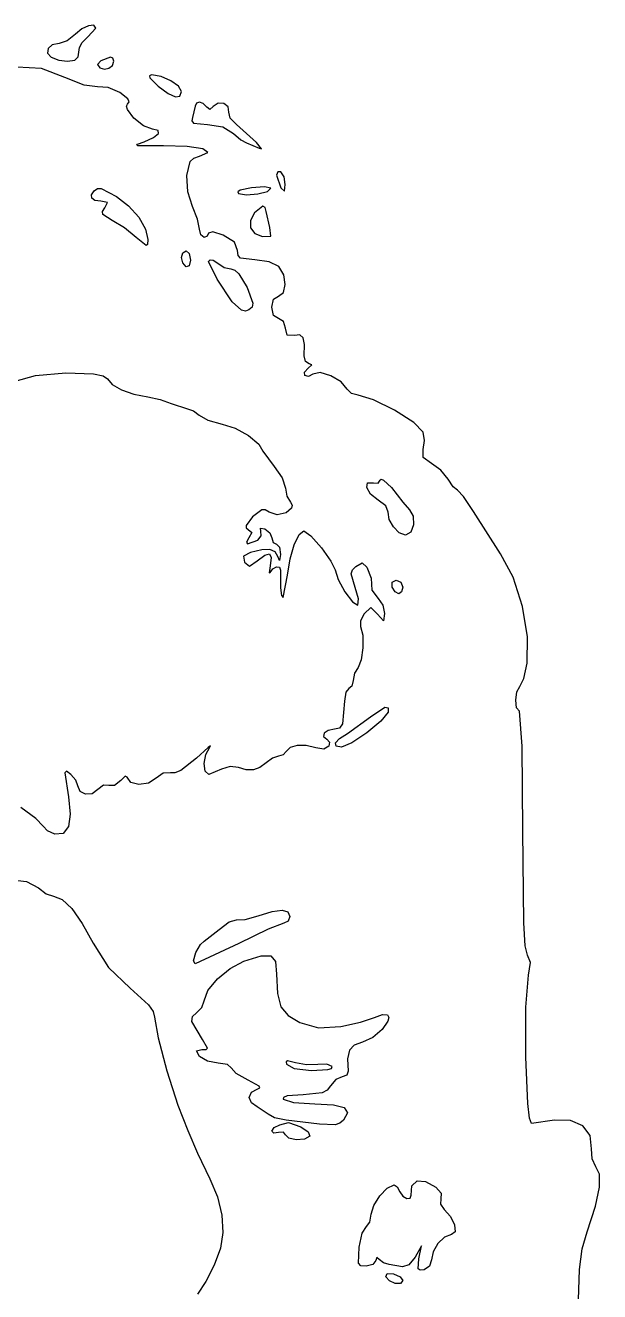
# Model space of a CAD drawing. Extents: x 10 to 161, y 0 to 206.
# Drawn here: x 95.4 to 140.3, y 102.1 to 201.1 of the extents above; entities that cross this region are included whole.
import ezdxf

# ---------------------------------------------------------------- set-up
doc = ezdxf.new("R2010")
doc.units = 0

msp = doc.modelspace()

# ---------------------------------------------------------------- linework, layer by layer
at = {"layer": 'Layer 1'}
for p, q in [((100.32777, 201.05056), (99.810443, 200.803053)), ((100.731591, 201.081505), (100.32777, 201.05056)), ((100.894508, 200.857326), (100.731591, 201.081505)), ((99.307007, 200.377548), (98.670992, 199.879249)), ((99.810443, 200.803053), (99.307007, 200.377548)), ((99.828281, 199.749515), (100.277147, 200.180345)), ((100.277147, 200.180345), (100.894508, 200.857326)), ((97.181034, 199.27128), (97.132103, 198.91401)), ((97.501495, 199.555856), (97.181034, 199.27128)), ((98.038417, 199.671992), (97.501495, 199.555856)), ((98.670992, 199.879249), (98.038417, 199.671992)), ((99.527493, 198.613658), (99.615688, 199.347789)), ((99.615688, 199.347789), (99.828281, 199.749515)), ((97.132103, 198.91401), (97.409767, 198.579791)), ((97.409767, 198.579791), (98.013613, 198.346511)), ((98.013613, 198.346511), (98.697759, 198.276446)), ((98.697759, 198.276446), (99.267342, 198.36652)), ((99.267342, 198.36652), (99.527493, 198.613658)), ((101.297733, 198.299686), (101.026491, 198.011069)), ((101.026491, 198.011069), (101.209539, 197.754996)), ((102.037817, 198.594167), (101.297733, 198.299686)), ((102.23669, 198.513701), (102.037817, 198.594167)), ((102.197312, 197.953186), (102.30562, 198.281694)), ((102.30562, 198.281694), (102.23669, 198.513701)), ((96.643754, 197.706092), (94.740296, 197.823435)), ((98.472334, 197.002168), (96.643754, 197.706092)), ((101.209539, 197.754996), (101.569664, 197.651506)), ((101.569664, 197.651506), (101.925458, 197.730346)), ((101.925458, 197.730346), (102.197312, 197.953186)), ((105.260489, 197.202546), (105.097681, 197.144911)), ((105.097681, 197.144911), (105.130137, 196.975357)), ((106.007953, 197.071191), (105.260489, 197.202546)), ((106.768747, 196.74464), (106.007953, 197.071191)), ((99.984473, 196.396801), (98.472334, 197.002168)), ((101.035972, 196.280384), (99.984473, 196.396801)), ((101.870617, 196.217496), (101.035972, 196.280384)), ((102.780768, 195.829666), (101.870617, 196.217496)), ((105.130137, 196.975357), (105.769194, 196.320601)), ((105.769194, 196.320601), (106.545074, 195.743148)), ((107.359611, 196.324162), (106.768747, 196.74464)), ((107.59729, 195.911026), (107.359611, 196.324162)), ((103.404573, 195.326941), (102.780768, 195.829666)), ((103.380182, 194.919367), (103.496018, 195.098132)), ((103.496018, 195.098132), (103.404573, 195.326941)), ((106.545074, 195.743148), (107.119011, 195.480019)), ((107.119011, 195.480019), (107.475063, 195.534788)), ((107.475063, 195.534788), (107.59729, 195.911026)), ((108.998701, 195.074898), (108.755989, 195.008239)), ((109.296181, 194.968453), (108.998701, 195.074898)), ((103.292109, 194.749478), (103.380182, 194.919367)), ((103.368612, 194.488151), (103.292109, 194.749478)), ((103.875262, 193.83184), (103.368612, 194.488151)), ((108.655624, 194.762028), (108.441488, 193.880083)), ((108.755989, 195.008239), (108.655624, 194.762028)), ((109.560852, 194.695353), (109.296181, 194.968453)), ((109.809561, 194.499781), (109.560852, 194.695353)), ((110.075203, 194.746858), (109.809561, 194.499781)), ((110.445757, 195.001906), (110.075203, 194.746858)), ((110.901541, 194.964522), (110.445757, 195.001906)), ((111.247721, 194.706476), (110.901541, 194.964522)), ((111.289465, 194.299536), (111.247721, 194.706476)), ((111.393005, 193.82086), (111.289465, 194.299536)), ((104.61997, 193.231754), (103.875262, 193.83184)), ((105.322577, 192.96921), (104.61997, 193.231754)), ((108.441488, 193.880083), (108.394541, 193.602678)), ((108.394541, 193.602678), (108.544278, 193.431967)), ((108.544278, 193.431967), (109.62153, 193.321988)), ((109.62153, 193.321988), (110.830236, 193.14873)), ((110.830236, 193.14873), (111.654237, 192.616432)), ((111.890245, 193.315991), (111.393005, 193.82086)), ((113.456933, 191.910876), (111.890245, 193.315991)), ((104.686871, 191.98002), (105.40994, 192.300971)), ((105.775649, 192.870112), (105.322577, 192.96921)), ((105.40994, 192.300971), (105.788818, 192.622517)), ((105.788818, 192.622517), (105.775649, 192.870112)), ((111.654237, 192.616432), (112.218638, 192.116722)), ((112.218638, 192.116722), (112.679057, 191.905937)), ((104.100178, 191.712948), (104.165388, 191.77779)), ((104.180547, 191.668958), (104.100178, 191.712948)), ((104.165388, 191.77779), (104.686871, 191.98002)), ((106.186178, 191.651584), (104.180547, 191.668958)), ((108.036499, 191.606671), (106.186178, 191.651584)), ((109.26055, 191.419809), (108.036499, 191.606671)), ((109.004874, 190.8536), (109.65209, 191.149339)), ((109.65209, 191.149339), (109.26055, 191.419809)), ((112.679057, 191.905937), (113.655899, 191.464965)), ((113.840843, 191.416061), (113.456933, 191.910876)), ((113.655899, 191.464965), (113.840843, 191.416061)), ((108.01639, 189.33101), (108.276476, 190.431237)), ((108.276476, 190.431237), (108.561796, 190.695864)), ((108.561796, 190.695864), (109.004874, 190.8536)), ((108.100616, 188.076488), (108.01639, 189.33101)), ((115.110844, 189.636163), (115.01092, 189.374049)), ((115.01092, 189.374049), (115.358406, 188.383096)), ((115.358406, 189.617819), (115.110844, 189.636163)), ((115.605968, 189.236775), (115.358406, 189.617819)), ((115.705892, 188.626866), (115.605968, 189.236775)), ((100.560719, 187.826908), (100.777033, 188.147793)), ((100.777033, 188.147793), (101.026138, 188.329534)), ((101.026138, 188.329534), (101.326573, 188.335691)), ((101.326573, 188.335691), (102.521167, 187.711054)), ((112.177407, 188.181836), (112.007577, 188.061032)), ((113.065349, 188.383096), (112.177407, 188.181836)), ((114.091889, 188.443686), (113.065349, 188.383096)), ((114.578414, 188.341821), (114.091889, 188.443686)), ((114.315704, 188.094446), (114.578414, 188.341821)), ((115.358406, 188.383096), (115.634675, 188.108106)), ((115.634675, 188.108106), (115.705892, 188.626866)), ((100.585078, 187.565357), (100.560719, 187.826908)), ((100.833736, 187.389265), (100.585078, 187.565357)), ((101.290325, 187.324762), (100.833736, 187.389265)), ((101.815479, 187.226116), (101.290325, 187.324762)), ((101.607472, 186.804414), (101.815479, 187.226116)), ((102.521167, 187.711054), (103.462148, 186.981492)), ((108.457363, 186.909542), (108.100616, 188.076488)), ((112.007577, 188.061032), (112.058873, 187.943535)), ((112.058873, 187.943535), (112.66607, 187.833721)), ((112.66607, 187.833721), (113.548302, 187.904553)), ((113.548302, 187.904553), (114.315704, 188.094446)), ((101.428956, 186.523697), (101.607472, 186.804414)), ((101.445635, 186.297517), (101.428956, 186.523697)), ((102.164862, 185.834275), (101.445635, 186.297517)), ((103.462148, 186.981492), (104.249339, 186.084086)), ((108.846521, 185.938256), (108.457363, 186.909542)), ((113.305944, 186.418828), (112.97926, 185.824877)), ((113.960347, 186.934766), (113.305944, 186.418828)), ((114.136207, 186.847652), (113.960347, 186.934766)), ((114.215758, 186.531012), (114.136207, 186.847652)), ((114.500097, 185.265244), (114.215758, 186.531012)), ((103.127372, 185.257571), (102.164862, 185.834275)), ((104.052577, 184.502538), (103.127372, 185.257571)), ((104.249339, 186.084086), (104.785043, 185.153937)), ((104.785043, 185.153937), (104.971563, 184.326149)), ((109.008402, 185.153766), (108.846521, 185.938256)), ((109.112031, 184.693876), (109.008402, 185.153766)), ((112.97926, 185.824877), (112.991971, 185.253911)), ((112.991971, 185.253911), (113.313187, 184.800619)), ((114.563377, 184.603168), (114.500097, 185.265244)), ((104.821236, 183.85594), (104.052577, 184.502538)), ((104.971563, 184.326149), (104.93865, 183.958174)), ((109.36118, 184.502538), (109.112031, 184.693876)), ((109.610329, 184.601139), (109.36118, 184.502538)), ((109.713958, 184.838383), (109.610329, 184.601139)), ((110.050817, 184.931869), (109.713958, 184.838383)), ((110.860486, 184.68563), (110.050817, 184.931869)), ((111.722235, 184.13878), (110.860486, 184.68563)), ((113.313187, 184.800619), (113.912016, 184.559688)), ((113.912016, 184.559688), (114.563377, 184.603168)), ((104.93865, 183.958174), (104.821236, 183.85594)), ((107.59729, 182.935851), (107.700919, 183.294935)), ((107.700919, 183.294935), (107.950068, 183.444204)), ((107.950068, 183.444204), (108.199217, 183.230773)), ((108.199217, 183.230773), (108.302846, 182.717834)), ((111.979146, 183.46784), (111.722235, 184.13878)), ((112.015834, 183.093454), (111.979146, 183.46784)), ((107.700919, 182.512738), (107.59729, 182.935851)), ((107.950068, 182.209481), (107.700919, 182.512738)), ((108.199217, 182.268924), (107.950068, 182.209481)), ((108.302846, 182.717834), (108.199217, 182.268924)), ((109.713958, 182.616587), (109.823286, 182.742413)), ((110.372771, 181.234182), (109.713958, 182.616587)), ((109.823286, 182.742413), (110.078995, 182.72705)), ((110.078995, 182.72705), (110.595903, 182.38587)), ((110.595903, 182.38587), (110.935275, 182.136721)), ((112.207305, 182.871734), (112.015834, 183.093454)), ((113.32711, 182.738648), (112.207305, 182.871734)), ((114.447004, 182.590569), (113.32711, 182.738648)), ((115.207064, 182.234528), (114.447004, 182.590569)), ((115.586185, 181.585979), (115.207064, 182.234528)), ((111.557576, 179.476863), (110.372771, 181.234182)), ((110.935275, 182.136721), (111.44504, 182.033092)), ((111.44504, 182.033092), (111.755198, 181.935615)), ((111.755198, 181.935615), (112.080834, 181.653326)), ((112.080834, 181.653326), (112.724565, 180.595169)), ((115.706642, 180.820947), (115.586185, 181.585979)), ((112.724565, 180.595169), (113.16642, 179.356477)), ((115.571048, 180.183179), (115.706642, 180.820947)), ((112.292016, 178.804997), (111.557576, 179.476863)), ((113.16642, 179.356477), (113.105367, 179.052217)), ((114.65285, 179.034479), (114.794005, 179.681297)), ((114.794005, 179.681297), (115.182017, 179.916424)), ((115.182017, 179.916424), (115.571048, 180.183179)), ((112.589104, 178.736393), (112.292016, 178.804997)), ((112.866382, 178.83269), (112.589104, 178.736393)), ((113.105367, 179.052217), (112.866382, 178.83269)), ((114.794005, 178.387661), (114.65285, 179.034479)), ((115.182017, 178.152534), (114.794005, 178.387661)), ((115.560504, 177.939853), (115.182017, 178.152534)), ((115.711184, 177.405703), (115.560504, 177.939853)), ((115.860894, 176.856692), (115.711184, 177.405703)), ((116.41674, 176.843728), (115.860894, 176.856692)), ((116.852564, 176.871636), (116.41674, 176.843728)), ((117.11039, 176.64551), (116.852564, 176.871636)), ((117.212773, 176.118091), (117.11039, 176.64551)), ((117.182268, 175.242116), (117.212773, 176.118091)), ((117.274211, 174.80445), (117.182268, 175.242116)), ((117.195277, 173.977495), (117.485305, 174.285734)), ((117.567502, 174.619462), (117.274211, 174.80445)), ((117.485305, 174.285734), (117.764396, 174.533032)), ((117.764396, 174.533032), (117.567502, 174.619462)), ((94.598126, 173.251389), (96.194904, 173.700729)), ((96.194904, 173.700729), (98.550607, 173.900765)), ((98.550607, 173.900765), (100.731089, 173.825767)), ((100.731089, 173.825767), (101.463702, 173.677089)), ((101.463702, 173.677089), (101.802206, 173.450003)), ((101.802206, 173.450003), (102.183052, 172.993498)), ((117.226718, 173.697301), (117.195277, 173.977495)), ((117.520803, 173.623923), (117.226718, 173.697301)), ((117.862777, 173.813012), (117.520803, 173.623923)), ((118.427999, 173.92837), (117.862777, 173.813012)), ((119.256912, 173.687335), (118.427999, 173.92837)), ((120.057448, 173.217302), (119.256912, 173.687335)), ((102.183052, 172.993498), (102.903226, 172.576349)), ((102.903226, 172.576349), (103.860202, 172.244395)), ((120.53754, 172.645669), (120.057448, 173.217302)), ((120.864918, 172.299418), (120.53754, 172.645669)), ((121.388088, 172.155308), (120.864918, 172.299418)), ((103.860202, 172.244395), (104.951455, 172.043477)), ((104.951455, 172.043477), (105.925255, 171.841115)), ((105.925255, 171.841115), (106.780256, 171.513605)), ((106.780256, 171.513605), (108.060135, 171.096974)), ((122.596766, 171.808114), (121.388088, 172.155308)), ((124.246339, 170.990126), (122.596766, 171.808114)), ((108.060135, 171.096974), (108.538017, 170.954452)), ((108.538017, 170.954452), (108.971713, 170.611904)), ((108.971713, 170.611904), (109.663864, 170.203872)), ((125.741462, 170.036738), (124.246339, 170.990126)), ((109.663864, 170.203872), (110.762414, 169.904584)), ((110.762414, 169.904584), (111.782736, 169.577273)), ((111.782736, 169.577273), (112.819463, 169.002972)), ((126.486788, 169.283342), (125.741462, 170.036738)), ((112.819463, 169.002972), (113.623885, 168.347841)), ((113.623885, 168.347841), (113.947294, 167.778039)), ((126.471971, 167.924794), (126.568147, 168.613858)), ((126.568147, 168.613858), (126.486788, 169.283342)), ((113.947294, 167.778039), (114.829239, 166.587413)), ((126.488816, 167.290103), (126.471971, 167.924794)), ((114.829239, 166.587413), (115.452113, 165.702028)), ((127.114733, 166.827655), (126.488816, 167.290103)), ((127.859094, 166.301222), (127.114733, 166.827655)), ((115.452113, 165.702028), (115.711184, 164.909248)), ((122.964079, 165.296995), (123.119522, 165.514968)), ((123.119522, 165.514968), (123.189113, 165.592568)), ((123.189113, 165.592568), (123.378593, 165.513204)), ((123.378593, 165.513204), (124.001467, 164.956873)), ((128.432006, 165.590109), (127.859094, 166.301222)), ((128.832365, 164.994576), (128.432006, 165.590109)), ((115.711184, 164.909248), (115.825881, 164.281303)), ((122.065201, 164.945364), (122.119237, 165.325642)), ((122.365376, 164.416323), (122.065201, 164.945364)), ((122.119237, 165.325642), (122.590355, 165.32482)), ((122.956891, 163.970858), (122.365376, 164.416323)), ((122.590355, 165.32482), (122.964079, 165.296995)), ((124.001467, 164.956873), (124.883412, 163.797644)), ((129.161551, 164.74697), (128.832365, 164.994576)), ((129.639609, 164.254668), (129.161551, 164.74697)), ((115.825881, 164.281303), (116.101709, 163.792)), ((116.101709, 163.792), (116.235624, 163.558051)), ((116.235624, 163.558051), (116.199291, 163.329646)), ((123.566095, 163.521022), (122.956891, 163.970858)), ((123.744292, 163.00848), (123.566095, 163.521022)), ((124.883412, 163.797644), (125.406935, 163.198275)), ((130.39839, 163.071275), (129.639609, 164.254668)), ((113.134141, 162.648294), (112.641486, 161.987937)), ((113.860819, 163.213973), (113.134141, 162.648294)), ((114.139277, 163.203224), (113.860819, 163.213973)), ((114.434833, 163.017652), (114.139277, 163.203224)), ((115.076035, 162.807898), (114.434833, 163.017652)), ((115.760793, 162.956754), (115.076035, 162.807898)), ((116.199291, 163.329646), (115.760793, 162.956754)), ((123.81767, 162.459971), (123.744292, 163.00848)), ((124.146371, 161.874784), (123.81767, 162.459971)), ((125.406935, 163.198275), (125.702033, 162.701817)), ((125.702033, 162.701817), (125.723024, 162.042309)), ((132.519997, 159.773859), (130.39839, 163.071275)), ((112.641486, 161.987937), (112.647671, 161.794962)), ((112.647671, 161.794962), (112.815582, 161.672863)), ((112.815582, 161.672863), (113.087486, 161.434385)), ((113.087486, 161.434385), (112.860385, 161.008582)), ((113.797716, 161.528576), (113.765922, 161.758676)), ((113.765922, 161.758676), (114.105339, 161.706729)), ((113.824351, 161.164024), (113.797716, 161.528576)), ((114.105339, 161.706729), (114.492071, 161.413835)), ((114.492071, 161.413835), (114.65285, 161.005054)), ((116.785167, 161.267554), (117.15334, 161.571968)), ((117.15334, 161.571968), (117.702517, 161.164355)), ((124.612258, 161.409122), (124.146371, 161.874784)), ((125.097195, 161.21919), (124.612258, 161.409122)), ((125.508535, 161.466013), (125.097195, 161.21919)), ((125.723024, 162.042309), (125.508535, 161.466013)), ((112.860385, 161.008582), (112.670067, 160.681832)), ((112.670067, 160.681832), (112.753096, 160.535594)), ((112.753096, 160.535594), (113.551477, 160.832545)), ((113.551477, 160.832545), (113.824351, 161.164024)), ((114.65285, 161.005054), (114.756479, 160.658008)), ((114.756479, 160.658008), (115.005628, 160.513634)), ((115.005628, 160.513634), (115.242783, 160.280404)), ((116.078057, 159.359488), (116.405054, 160.471477)), ((116.405054, 160.471477), (116.785167, 161.267554)), ((117.702517, 161.164355), (118.522031, 160.230089)), ((112.987738, 159.860995), (112.450898, 159.567924)), ((112.450898, 159.567924), (112.525246, 159.116633)), ((113.877488, 160.070545), (112.987738, 159.860995)), ((113.512672, 159.204828), (114.103668, 159.666267)), ((114.505565, 160.090918), (113.877488, 160.070545)), ((114.103668, 159.666267), (114.462659, 159.761555)), ((114.462659, 159.761555), (114.600655, 159.486758)), ((114.90663, 159.916954), (114.505565, 160.090918)), ((114.600655, 159.486758), (114.528672, 158.837939)), ((115.115342, 159.543495), (114.90663, 159.916954)), ((115.250412, 159.233491), (115.115342, 159.543495)), ((115.242783, 160.280404), (115.317484, 159.719884)), ((115.317484, 159.719884), (115.250412, 159.233491)), ((118.522031, 160.230089), (119.2668, 159.202027)), ((133.50481, 157.928554), (132.519997, 159.773859)), ((112.525246, 159.116633), (112.90704, 158.799045)), ((112.90704, 158.799045), (113.512672, 159.204828)), ((114.528672, 158.837939), (114.4433, 158.282181)), ((114.519853, 158.308772), (114.740763, 158.597427)), ((114.740763, 158.597427), (115.021371, 158.739469)), ((115.021371, 158.739469), (115.25045, 158.71026)), ((115.25045, 158.71026), (115.316778, 158.485161)), ((115.316778, 158.485161), (115.326921, 157.103197)), ((115.869229, 158.107335), (116.078057, 159.359488)), ((119.2668, 159.202027), (119.591742, 158.51303)), ((119.591742, 158.51303), (119.824101, 157.759893)), ((120.84772, 158.201174), (120.944315, 158.502513)), ((120.944315, 158.502513), (121.215932, 158.780436)), ((121.215932, 158.780436), (121.718773, 159.049076)), ((121.718773, 159.049076), (122.082707, 158.727166)), ((122.082707, 158.727166), (122.413569, 157.865991)), ((114.4433, 158.282181), (114.519853, 158.308772)), ((115.533384, 156.337448), (115.869229, 158.107335)), ((119.824101, 157.759893), (120.359475, 156.799323)), ((121.167954, 157.135079), (120.84772, 158.201174)), ((122.413569, 157.865991), (122.466883, 156.931526)), ((124.043095, 157.547741), (124.365181, 157.69141)), ((124.05015, 157.162243), (124.043095, 157.547741)), ((124.365181, 157.69141), (124.731188, 157.535967)), ((124.731188, 157.535967), (124.883412, 157.162243)), ((134.240584, 155.644239), (133.50481, 157.928554)), ((115.326921, 157.103197), (115.418676, 156.513534)), ((115.418676, 156.513534), (115.533384, 156.337448)), ((120.359475, 156.799323), (120.955306, 156.00716)), ((121.432405, 156.239199), (121.167954, 157.135079)), ((122.466883, 156.931526), (122.954422, 156.270773)), ((124.286247, 156.788519), (124.05015, 157.162243)), ((124.568381, 156.633076), (124.286247, 156.788519)), ((124.790852, 156.788519), (124.568381, 156.633076)), ((124.883412, 157.162243), (124.790852, 156.788519)), ((120.955306, 156.00716), (121.369038, 155.759245)), ((121.369038, 155.759245), (121.432405, 156.239199)), ((122.376219, 155.568436), (121.874216, 155.081911)), ((122.909972, 155.045575), (122.376219, 155.568436)), ((122.954422, 156.270773), (123.316857, 155.746898)), ((123.316857, 155.746898), (123.461011, 155.090731)), ((134.638617, 153.284254), (134.240584, 155.644239)), ((121.582865, 154.51385), (121.578588, 154.088136)), ((121.874216, 155.081911), (121.582865, 154.51385)), ((123.382606, 154.52536), (122.909972, 155.045575)), ((123.461011, 155.090731), (123.382606, 154.52536)), ((121.578588, 154.088136), (121.75291, 153.406673)), ((121.75291, 153.406673), (121.766927, 152.426066)), ((134.610207, 151.211936), (134.638617, 153.284254)), ((121.639855, 151.475158), (121.39091, 150.882795)), ((121.766927, 152.426066), (121.639855, 151.475158)), ((121.39091, 150.882795), (121.116845, 150.422199)), ((134.341214, 150.009008), (134.610207, 151.211936)), ((121.002854, 149.859738), (120.903371, 149.411269)), ((121.116845, 150.422199), (121.002854, 149.859738)), ((134.035179, 149.388427), (134.341214, 150.009008)), ((120.425445, 148.939693), (120.326931, 148.254599)), ((120.664187, 149.224738), (120.425445, 148.939693)), ((120.903371, 149.411269), (120.664187, 149.224738)), ((133.710226, 148.329123), (133.798536, 148.979789)), ((133.798536, 148.979789), (134.035179, 149.388427)), ((120.326931, 148.254599), (120.177353, 146.48158)), ((122.373749, 147.012467), (123.487469, 147.781523)), ((123.487469, 147.781523), (123.751403, 147.732399)), ((123.751403, 147.732399), (123.738647, 147.372654)), ((133.775573, 147.726214), (133.710226, 148.329123)), ((133.999901, 147.460848), (133.775573, 147.726214)), ((120.561881, 145.718125), (122.373749, 147.012467)), ((123.170366, 146.687691), (122.070537, 145.776509)), ((123.738647, 147.372654), (123.170366, 146.687691)), ((134.200191, 144.719983), (133.999901, 147.460848)), ((118.747236, 145.731795), (118.685725, 145.47139)), ((119.060166, 145.955026), (118.747236, 145.731795)), ((119.553642, 146.049736), (119.060166, 145.955026)), ((119.940474, 146.142776), (119.553642, 146.049736)), ((119.9337, 145.325615), (120.561881, 145.718125)), ((120.177353, 146.48158), (119.940474, 146.142776)), ((122.070537, 145.776509), (120.893449, 144.979893)), ((109.680532, 144.614944), (108.768866, 143.797601)), ((109.495208, 144.064114), (109.802152, 144.656263)), ((109.857098, 144.746679), (109.680532, 144.614944)), ((109.802152, 144.656263), (109.857098, 144.746679)), ((116.072247, 144.613417), (115.776448, 144.304896)), ((116.631802, 144.775987), (116.072247, 144.613417)), ((117.339591, 144.777624), (116.631802, 144.775987)), ((118.080088, 144.603346), (117.339591, 144.777624)), ((118.723776, 144.4935), (118.080088, 144.603346)), ((118.685725, 145.47139), (118.946511, 145.265158)), ((119.112669, 144.71941), (118.723776, 144.4935)), ((118.946511, 145.265158), (119.167438, 145.04745)), ((119.167438, 145.04745), (119.112669, 144.71941)), ((119.630856, 144.979408), (119.9337, 145.325615)), ((119.676403, 144.732683), (119.630856, 144.979408)), ((120.093392, 144.638624), (119.676403, 144.732683)), ((120.893449, 144.979893), (120.093392, 144.638624)), ((134.264485, 138.130223), (134.200191, 144.719983)), ((108.768866, 143.797601), (107.529292, 142.83659)), ((109.373042, 143.359186), (109.495208, 144.064114)), ((114.695272, 143.785695), (114.201647, 143.431418)), ((115.177784, 143.933068), (114.695272, 143.785695)), ((115.549479, 144.042385), (115.177784, 143.933068)), ((115.776448, 144.304896), (115.549479, 144.042385)), ((98.611246, 142.762986), (98.474671, 142.644943)), ((98.474671, 142.644943), (98.758437, 140.777469)), ((98.954229, 142.521956), (98.611246, 142.762986)), ((106.170347, 142.617427), (105.615736, 142.216803)), ((106.730514, 142.643664), (106.170347, 142.617427)), ((107.068751, 142.64066), (106.730514, 142.643664)), ((107.529292, 142.83659), (107.068751, 142.64066)), ((109.444618, 142.76922), (109.373042, 143.359186)), ((109.718897, 142.521956), (109.444618, 142.76922)), ((110.730311, 142.930473), (109.718897, 142.521956)), ((111.387096, 143.146638), (110.730311, 142.930473)), ((112.048643, 143.051123), (111.387096, 143.146638)), ((112.655272, 142.866416), (112.048643, 143.051123)), ((113.207827, 142.866752), (112.655272, 142.866416)), ((113.719041, 143.054348), (113.207827, 142.866752)), ((114.201647, 143.431418), (113.719041, 143.054348)), ((99.327953, 142.080057), (98.954229, 142.521956)), ((99.483396, 141.634719), (99.327953, 142.080057)), ((99.663588, 141.186377), (99.483396, 141.634719)), ((101.492731, 141.68133), (101.062078, 141.334858)), ((101.922856, 141.658708), (101.492731, 141.68133)), ((102.370708, 141.650859), (101.922856, 141.658708)), ((102.847134, 142.045706), (102.370708, 141.650859)), ((103.199648, 142.389135), (102.847134, 142.045706)), ((103.352665, 142.298648), (103.199648, 142.389135)), ((103.631509, 141.887545), (103.352665, 142.298648)), ((104.269756, 141.730807), (103.631509, 141.887545)), ((105.015225, 141.837528), (104.269756, 141.730807)), ((105.615736, 142.216803), (105.015225, 141.837528)), ((98.758437, 140.777469), (98.904013, 139.422024)), ((100.095466, 140.966337), (99.663588, 141.186377)), ((100.615979, 141.005523), (100.095466, 140.966337)), ((101.062078, 141.334858), (100.615979, 141.005523)), ((96.200268, 139.084399), (95.036629, 139.918807)), ((96.783939, 138.478062), (96.200268, 139.084399)), ((98.904013, 139.422024), (98.764699, 138.44371)), ((97.125913, 138.106278), (96.783939, 138.478062)), ((97.708923, 137.836359), (97.125913, 138.106278)), ((98.359875, 137.896998), (97.708923, 137.836359)), ((98.764699, 138.44371), (98.359875, 137.896998)), ((134.33482, 130.906079), (134.264485, 138.130223)), ((93.92432, 134.330098), (95.487612, 134.145595)), ((95.487612, 134.145595), (96.410347, 133.643592)), ((96.410347, 133.643592), (97.021447, 133.186921)), ((97.021447, 133.186921), (97.6045, 132.99695)), ((97.6045, 132.99695), (98.26979, 132.748997)), ((98.26979, 132.748997), (99.026063, 132.028795)), ((99.026063, 132.028795), (99.843522, 130.871832)), ((113.575113, 131.459191), (114.675841, 131.795509)), ((114.675841, 131.795509), (115.452289, 131.899458)), ((115.452289, 131.899458), (115.912361, 131.770837)), ((115.912361, 131.770837), (116.063962, 131.409449)), ((99.843522, 130.871832), (100.692366, 129.313595)), ((110.533814, 130.385334), (111.308647, 130.989555)), ((111.308647, 130.989555), (111.885307, 131.156154)), ((111.885307, 131.156154), (112.561538, 131.18517)), ((112.561538, 131.18517), (113.575113, 131.459191)), ((115.594062, 130.880282), (114.363352, 130.413954)), ((115.925982, 131.035725), (115.594062, 130.880282)), ((116.063962, 131.409449), (115.925982, 131.035725)), ((134.454439, 129.113068), (134.33482, 130.906079)), ((109.369647, 129.46917), (110.533814, 130.385334)), ((114.363352, 130.413954), (112.064518, 129.292781)), ((100.692366, 129.313595), (101.898294, 127.415341)), ((112.064518, 129.292781), (108.661268, 127.70528)), ((108.71983, 128.587225), (109.076356, 129.210099)), ((109.076356, 129.210099), (109.369647, 129.46917)), ((134.635607, 128.396019), (134.454439, 129.113068)), ((108.522009, 127.946889), (108.71983, 128.587225)), ((108.661268, 127.70528), (108.522009, 127.946889)), ((111.389736, 127.348384), (112.474799, 127.916947)), ((112.474799, 127.916947), (113.814683, 128.334675)), ((113.814683, 128.334675), (114.58009, 128.347556)), ((114.58009, 128.347556), (114.926793, 127.893779)), ((114.926793, 127.893779), (115.010567, 126.91153)), ((134.863017, 127.805557), (134.635607, 128.396019)), ((134.713924, 126.815574), (134.863017, 127.805557)), ((101.898294, 127.415341), (103.582324, 125.817918)), ((110.394334, 126.524664), (111.389736, 127.348384)), ((115.010567, 126.91153), (115.089016, 125.385533)), ((134.500477, 124.332893), (134.713924, 126.815574)), ((103.582324, 125.817918), (105.024612, 124.509817)), ((109.663582, 125.620974), (110.394334, 126.524664)), ((109.192949, 124.292903), (109.372469, 124.8125)), ((109.372469, 124.8125), (109.663582, 125.620974)), ((115.089016, 125.385533), (115.365373, 124.356623)), ((105.024612, 124.509817), (105.367816, 123.992292)), ((105.367816, 123.992292), (105.479211, 123.541441)), ((108.453003, 123.60218), (108.777685, 123.885753)), ((108.777685, 123.885753), (109.192949, 124.292903)), ((115.365373, 124.356623), (115.918617, 123.660427)), ((122.677844, 123.521686), (123.304245, 123.753461)), ((123.304245, 123.753461), (123.695961, 123.718536)), ((134.489072, 120.408993), (134.500477, 124.332893)), ((105.479211, 123.541441), (105.762861, 121.919616)), ((108.407753, 123.212079), (108.453003, 123.60218)), ((109.222891, 121.796249), (108.407753, 123.212079)), ((115.918617, 123.660427), (116.827726, 123.132572)), ((116.827726, 123.132572), (118.291446, 122.705225)), ((118.291446, 122.705225), (120.039065, 122.810485)), ((120.039065, 122.810485), (121.575677, 123.138833)), ((121.575677, 123.138833), (122.677844, 123.521686)), ((123.726647, 123.226532), (123.27814, 122.565128)), ((123.695961, 123.718536), (123.783529, 123.507074)), ((123.783529, 123.507074), (123.726647, 123.226532)), ((105.762861, 121.919616), (106.450894, 119.357362)), ((109.620957, 121.121693), (109.222891, 121.796249)), ((122.547652, 121.948175), (121.732399, 121.589521)), ((123.27814, 122.565128), (122.547652, 121.948175)), ((108.77063, 120.901427), (109.184791, 121.002498)), ((109.008402, 120.473331), (108.77063, 120.901427)), ((109.184791, 121.002498), (109.508592, 121.022391)), ((109.508592, 121.022391), (109.620957, 121.121693)), ((120.710092, 120.952139), (120.565635, 120.295112)), ((121.088507, 121.362177), (120.710092, 120.952139)), ((121.732399, 121.589521), (121.088507, 121.362177)), ((109.616812, 120.099607), (109.008402, 120.473331)), ((110.462553, 119.944164), (109.616812, 120.099607)), ((111.179618, 119.835244), (110.462553, 119.944164)), ((111.477848, 119.573394), (111.179618, 119.835244)), ((115.869449, 120.133782), (115.772705, 120.050923)), ((115.772705, 120.050923), (115.799026, 119.858792)), ((115.799026, 119.858792), (116.397866, 119.523564)), ((116.492587, 119.982264), (115.869449, 120.133782)), ((117.3546, 119.807418), (116.492587, 119.982264)), ((118.245188, 119.836567), (117.3546, 119.807418)), ((118.950347, 119.85963), (118.245188, 119.836567)), ((119.366317, 119.670761), (118.950347, 119.85963)), ((120.565635, 120.295112), (120.623618, 119.326803)), ((134.646008, 116.790753), (134.489072, 120.408993)), ((106.450894, 119.357362), (107.303696, 116.671084)), ((111.866521, 119.142696), (111.477848, 119.573394)), ((112.800765, 118.627597), (111.866521, 119.142696)), ((116.397866, 119.523564), (117.761883, 119.373016)), ((117.761883, 119.373016), (119.017199, 119.436428)), ((119.017199, 119.436428), (119.320759, 119.53514)), ((119.320759, 119.53514), (119.366317, 119.670761)), ((120.148778, 118.88583), (119.661989, 118.678573)), ((120.507906, 119.0153), (120.148778, 118.88583)), ((120.623618, 119.326803), (120.507906, 119.0153)), ((113.672524, 118.154257), (112.800765, 118.627597)), ((113.070376, 117.665306), (113.506321, 117.914279)), ((113.506321, 117.914279), (113.714521, 118.009761)), ((113.714521, 118.009761), (113.672524, 118.154257)), ((118.974689, 117.832948), (118.580504, 117.616755)), ((119.238964, 118.180274), (118.974689, 117.832948)), ((119.661989, 118.678573), (119.238964, 118.180274)), ((112.88896, 117.261287), (113.070376, 117.665306)), ((113.070376, 116.831207), (112.88896, 117.261287)), ((113.506321, 116.519395), (113.070376, 116.831207)), ((115.567416, 117.26874), (115.534795, 117.12194)), ((115.534795, 117.12194), (116.350153, 116.872791)), ((115.852119, 117.379821), (115.567416, 117.26874)), ((117.089135, 117.474718), (115.852119, 117.379821)), ((116.350153, 116.872791), (118.004241, 116.769162)), ((118.580504, 117.616755), (117.089135, 117.474718)), ((107.303696, 116.671084), (108.081654, 114.677188)), ((114.352989, 115.948953), (113.506321, 116.519395)), ((114.862224, 115.675197), (114.352989, 115.948953)), ((118.004241, 116.769162), (119.458403, 116.697162)), ((119.458403, 116.697162), (120.30012, 116.470447)), ((120.557637, 116.072944), (120.259198, 115.488578)), ((120.30012, 116.470447), (120.557637, 116.072944)), ((134.777073, 115.642155), (134.646008, 116.790753)), ((114.65285, 114.637677), (114.834266, 114.908082)), ((114.834266, 114.908082), (115.270211, 115.114986)), ((115.764101, 115.49775), (114.862224, 115.675197)), ((115.270211, 115.114986), (115.959187, 115.317128)), ((118.376775, 115.166492), (115.764101, 115.49775)), ((115.959187, 115.317128), (116.91839, 114.953766)), ((116.91839, 114.953766), (117.490376, 114.579557)), ((119.590904, 115.113884), (118.376775, 115.166492)), ((119.972957, 115.244329), (119.590904, 115.113884)), ((120.259198, 115.488578), (119.972957, 115.244329)), ((134.937585, 115.225053), (134.777073, 115.642155)), ((136.728992, 115.483992), (134.937585, 115.225053)), ((137.980334, 115.462516), (136.728992, 115.483992)), ((138.942982, 115.036493), (137.980334, 115.462516)), ((139.523241, 114.277888), (138.942982, 115.036493)), ((108.081654, 114.677188), (108.848594, 112.913298)), ((114.808293, 114.474341), (114.65285, 114.637677)), ((115.182017, 114.524788), (114.808293, 114.474341)), ((115.555741, 114.553628), (115.182017, 114.524788)), ((115.711184, 114.337463), (115.555741, 114.553628)), ((115.970845, 114.068724), (115.711184, 114.337463)), ((116.562658, 113.955493), (115.970845, 114.068724)), ((117.205866, 114.010934), (116.562658, 113.955493)), ((117.619713, 114.24821), (117.205866, 114.010934)), ((117.490376, 114.579557), (117.619713, 114.24821)), ((139.627416, 113.258668), (139.523241, 114.277888)), ((108.848594, 112.913298), (109.8018, 110.905286)), ((139.671998, 112.4516), (139.627416, 113.258668)), ((139.977724, 111.84932), (139.671998, 112.4516)), ((109.8018, 110.905286), (110.402575, 109.485779)), ((140.265801, 111.256548), (139.977724, 111.84932)), ((140.25245, 110.251721), (140.265801, 111.256548)), ((123.084817, 109.566802), (123.672904, 110.170698)), ((123.672904, 110.170698), (124.206784, 110.419158)), ((124.206784, 110.419158), (124.441822, 110.263715)), ((124.441822, 110.263715), (124.65834, 109.889991)), ((125.54734, 109.625408), (125.60169, 110.362669)), ((125.60169, 110.362669), (125.99722, 110.731631)), ((125.99722, 110.731631), (126.650058, 110.704908)), ((126.650058, 110.704908), (127.47633, 110.255116)), ((127.47633, 110.255116), (127.871177, 109.77869)), ((139.929405, 108.773487), (140.25245, 110.251721)), ((110.402575, 109.485779), (110.747201, 108.068025)), ((122.60951, 108.819701), (123.084817, 109.566802)), ((124.65834, 109.889991), (124.894232, 109.554714)), ((124.894232, 109.554714), (125.208541, 109.372863)), ((125.208541, 109.372863), (125.469999, 109.383429)), ((125.469999, 109.383429), (125.54734, 109.625408)), ((127.863328, 109.330838), (127.827697, 108.91284)), ((127.827697, 108.91284), (128.129675, 108.51204)), ((127.871177, 109.77869), (127.863328, 109.330838)), ((110.747201, 108.068025), (110.826383, 106.712646)), ((122.303635, 107.51262), (122.413966, 108.141623)), ((122.413966, 108.141623), (122.60951, 108.819701)), ((128.129675, 108.51204), (128.623212, 107.968839)), ((128.623212, 107.968839), (128.921485, 107.316564)), ((139.288396, 106.760497), (139.929405, 108.773487)), ((121.714451, 106.65118), (122.038257, 107.177834)), ((122.038257, 107.177834), (122.303635, 107.51262)), ((128.921485, 107.316564), (128.963907, 106.768666)), ((110.826383, 106.712646), (110.630828, 105.480266)), ((121.462877, 105.560699), (121.714451, 106.65118)), ((128.153466, 106.336309), (127.630406, 105.834146)), ((128.689887, 106.5386), (128.153466, 106.336309)), ((128.963907, 106.768666), (128.689887, 106.5386)), ((138.910472, 105.43753), (139.288396, 106.760497)), ((110.630828, 105.480266), (110.138642, 104.146727)), ((121.415692, 104.308778), (121.462877, 105.560699)), ((126.348852, 105.656655), (125.851788, 104.77471)), ((126.131541, 104.65794), (126.348852, 105.656655)), ((127.245062, 105.189175), (127.121788, 104.558457)), ((127.630406, 105.834146), (127.245062, 105.189175)), ((138.680119, 103.809994), (138.910472, 105.43753)), ((110.138642, 104.146727), (109.501101, 102.876985)), ((121.615872, 104.112402), (121.415692, 104.308778)), ((122.014621, 104.069154), (121.615872, 104.112402)), ((122.547448, 104.198624), (122.014621, 104.069154)), ((122.772036, 104.510127), (122.547448, 104.198624)), ((122.845458, 104.738506), (122.772036, 104.510127)), ((123.036619, 104.598321), (122.845458, 104.738506)), ((123.375154, 104.33559), (123.036619, 104.598321)), ((123.825078, 104.199329), (123.375154, 104.33559)), ((124.854484, 104.02294), (123.825078, 104.199329)), ((125.35393, 104.190069), (124.854484, 104.02294)), ((125.851788, 104.77471), (125.35393, 104.190069)), ((126.073464, 103.871246), (126.131541, 104.65794)), ((126.978164, 104.066773), (126.545349, 103.789401)), ((127.121788, 104.558457), (126.978164, 104.066773)), ((123.569667, 103.247534), (123.657729, 103.503166)), ((123.846228, 102.920178), (123.569667, 103.247534)), ((123.657729, 103.503166), (124.157748, 103.471195)), ((124.157748, 103.471195), (124.670202, 103.237921)), ((124.670202, 103.237921), (124.883412, 102.943792)), ((126.233488, 103.762491), (126.073464, 103.871246)), ((126.545349, 103.789401), (126.233488, 103.762491)), ((138.488296, 97.662), (138.680119, 103.809994)), ((109.501101, 102.876985), (108.846427, 101.894647)), ((124.289907, 102.729744), (123.846228, 102.920178)), ((124.701902, 102.72227), (124.289907, 102.729744)), ((124.883412, 102.943792), (124.701902, 102.72227))]:
    msp.add_line(p, q, dxfattribs=at)

doc.saveas('drawing.dxf')
